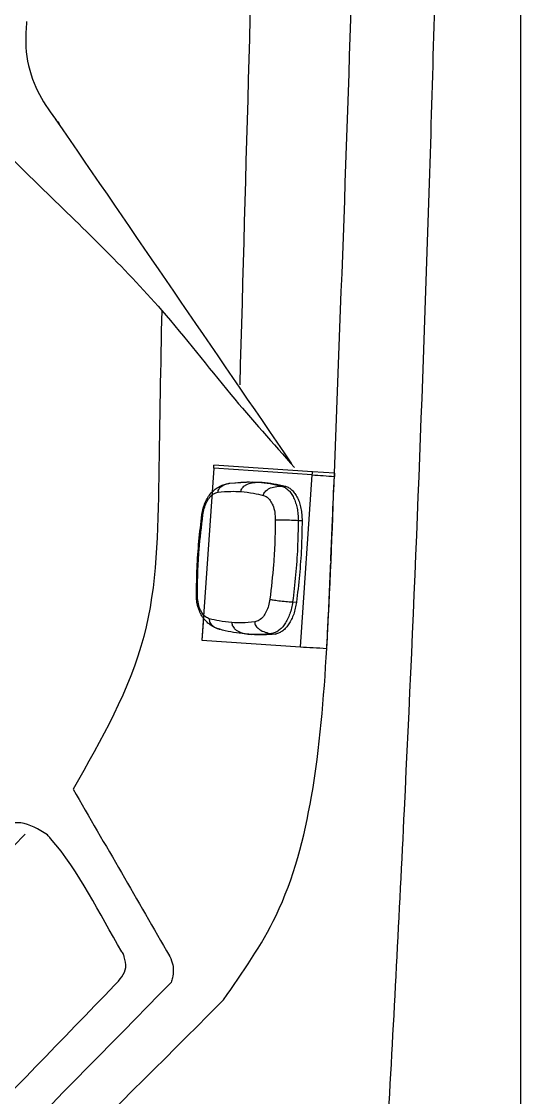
# Model space of a CAD drawing. Extents: x 408 to 498, y 628 to 778.
# Drawn here: x 489.8 to 497.76, y 655.09 to 672.26 of the extents above; entities that cross this region are included whole.
import ezdxf

# ---------------------------------------------------------------- set-up
doc = ezdxf.new("R2010")
doc.units = 0
doc.header["$MEASUREMENT"] = 0
doc.layers.add('1', color=4, linetype='Continuous')
doc.layers.add('JET', color=3, linetype='Continuous')

# ---------------------------------------------------------------- blocks, each defined once
blk = doc.blocks.new('Pillow Retg')
at = {"layer": '1'}
for points, knots in [([(0.428, 4.971), (0.583, 5.065), (0.863, 5.236), (1.309, 5.142), (1.832, 4.269), (2.308, 3.587), (2.691, 2.864), (2.696, 2.852)], [0, 0, 0, 0, 0.533921, 0.963649, 1.171047, 3.522005, 3.560627, 3.560627, 3.560627, 3.560627]), ([(-3.044, -2.672), (-3.051, -2.67), (-3.08, -2.662), (-3.724, -2.276), (-4.423, -1.955), (-4.975, -1.464), (-4.994, -1.448)], [11.621374, 11.621374, 11.621374, 11.621374, 11.643352, 11.711054, 13.84981, 13.926258, 13.926258, 13.926258, 13.926258])]:
    blk.add_open_spline(points, degree=3, knots=knots, dxfattribs=at)
for points in [[(-5.004, -1.096), (1.142, 4.968)], [(-4.93, -0.332), (0.428, 4.971)], [(2.696, 2.852), (2.692, 2.657), (2.591, 2.517)], [(-4.994, -1.448), (-5.184, -1.025), (-4.93, -0.332)], [(-2.591, -2.517), (-2.875, -2.694), (-3.044, -2.672)]]:
    blk.add_spline(points, degree=3, dxfattribs=at)
blk.add_open_spline([(2.591, 2.517), (0.864, 0.839), (-0.864, -0.839), (-2.591, -2.517)], degree=3, dxfattribs=at)
blk = doc.blocks.new('2018 PULSE')
at = {"layer": '1', "color": 6}
blk.add_line((89.46, 86.548), (89.46, 2.713), dxfattribs=at)
at = {"layer": '1', "color": 3, "linetype": 'Continuous', "lineweight": 25}
for p, q in [((84.563, 19.99), (84.375, 17.246)), ((84.563, 19.99), (84.375, 17.246)), ((86.135, 19.883), (84.563, 19.99)), ((86.135, 19.883), (84.563, 19.99)), ((86.14, 19.933), (84.565, 20.04)), ((86.14, 19.933), (84.565, 20.04)), ((86.49, 19.909), (86.14, 19.933)), ((86.49, 19.909), (86.14, 19.933)), ((84.806, 19.748), (84.82, 19.751)), ((84.82, 19.751), (85.178, 19.77)), ((85.175, 19.77), (85.237, 19.769)), ((85.236, 19.767), (85.337, 19.765)), ((85.276, 19.766), (85.337, 19.765)), ((85.948, 17.139), (86.135, 19.883)), ((85.948, 17.139), (86.135, 19.883)), ((85.647, 19.704), (85.707, 19.703)), ((85.703, 19.703), (85.707, 19.703)), ((85.912, 19.157), (85.973, 19.153)), ((86.431, 18.511), (86.43, 18.474)), ((86.431, 18.511), (86.43, 18.474)), ((85.822, 17.855), (85.883, 17.851)), ((84.399, 17.597), (84.375, 17.246)), ((84.399, 17.597), (84.375, 17.246)), ((84.658, 17.419), (84.646, 17.424)), ((85.109, 17.341), (85.014, 17.352)), ((85.075, 17.342), (85.014, 17.35)), ((85.169, 17.334), (85.075, 17.345)), ((85.484, 17.35), (85.544, 17.343)), ((85.552, 17.344), (85.544, 17.343)), ((84.375, 17.246), (85.948, 17.139)), ((84.375, 17.246), (85.948, 17.139)), ((85.109, 17.341), (85.169, 17.334))]:
    blk.add_line(p, q, dxfattribs=at)
at = {"layer": '1', "color": 3, "linetype": 'Continuous', "lineweight": 25, "flags": 128}
blk.add_lwpolyline([(86.49, 19.909), (86.489, 19.884), (86.488, 19.871), (86.488, 19.859)], dxfattribs=at)
blk.add_lwpolyline([(86.49, 19.909), (86.489, 19.884), (86.488, 19.871), (86.488, 19.859)], dxfattribs=at)
at = {"layer": '1', "linetype": 'Continuous', "lineweight": 25}
blk.add_open_spline([(87.043, 4.55), (87.151, 6.214), (87.252, 7.879), (87.44, 11.209), (87.527, 12.875), (87.768, 17.872), (87.901, 21.205), (88.06, 26.205), (88.106, 27.873), (88.185, 31.207), (88.218, 32.875), (88.297, 37.877), (88.349, 44.547), (88.297, 51.217), (88.218, 56.219), (88.185, 57.887), (88.106, 61.221), (88.06, 62.888), (87.901, 67.888), (87.768, 71.221), (87.447, 77.883), (87.259, 81.213), (87.043, 84.541)], degree=3, knots=[0, 0, 0, 0, 0.0625, 0.0625, 0.125, 0.125, 0.25, 0.25, 0.3125, 0.3125, 0.375, 0.375, 0.5, 0.625, 0.625, 0.6875, 0.6875, 0.75, 0.75, 0.875, 0.875, 1, 1, 1, 1], dxfattribs=at)
at = {"layer": '1'}
for points in [[(84.72, 11.508), (85.557, 12.851), (86.123, 14.749), (86.367, 17.115), (86.49, 19.909), (86.805, 29.184), (86.91, 36.504), (86.953, 42.937), (86.91, 52.586), (86.805, 59.907), (86.677, 64.546), (86.49, 69.182), (86.367, 71.975)], [(66.963, 34.435), (69.556, 33.484), (72.512, 31.798), (75.094, 29.845), (77.257, 28.327), (78.899, 27.264), (80.416, 25.852), (81.783, 24.495), (83.732, 22.509), (84.836, 21.168), (85.853, 20)], [(85.268, 31.715), (84.978, 21.322)], [(81.575, 27.118), (81.562, 26.786), (81.67, 26.197), (81.918, 25.723), (82.094, 25.487)], [(82.034, 25.564), (85.806, 20.061)], [(83.732, 22.509), (83.684, 19.844), (83.446, 17.306), (82.319, 14.867)], [(82.319, 14.867), (83.859, 12.206)], [(83.843, 12.234), (83.901, 12.095), (83.905, 11.859), (83.884, 11.783)], [(83.884, 11.783), (77.778, 5.575)], [(48.967, 6.682), (49.207, 6.67), (49.874, 6.535), (50.849, 6.014), (51.638, 5.261), (53.382, 3.567), (53.76, 3.197), (54.235, 2.807), (54.766, 2.541), (55.47, 2.403), (55.903, 2.407), (57.327, 2.431), (59.232, 2.47), (70.772, 2.844), (73.482, 2.961), (78.055, 4.828), (78.802, 5.572), (84.302, 11.088), (84.72, 11.508)]]:
    blk.add_spline(points, degree=3, dxfattribs=at)
at = {"layer": '1', "color": 3, "linetype": 'Continuous', "lineweight": 25}
for points in [[(84.563, 19.99), (84.563, 19.998), (84.564, 20.015), (84.565, 20.032), (84.565, 20.04)], [(84.563, 19.99), (84.563, 19.998), (84.564, 20.015), (84.565, 20.032), (84.565, 20.04)], [(86.135, 19.883), (86.135, 19.891), (86.138, 19.908), (86.14, 19.924), (86.14, 19.933)], [(86.135, 19.883), (86.135, 19.891), (86.138, 19.908), (86.14, 19.924), (86.14, 19.933)], [(84.901, 19.756), (84.964, 19.762), (85.089, 19.774), (85.214, 19.769), (85.276, 19.766)], [(86.135, 19.883), (86.193, 19.879), (86.311, 19.871), (86.429, 19.863), (86.488, 19.859)], [(86.135, 19.883), (86.193, 19.879), (86.311, 19.871), (86.429, 19.863), (86.488, 19.859)], [(85.484, 17.35), (85.421, 17.344), (85.296, 17.332), (85.171, 17.338), (85.109, 17.341)], [(86.367, 17.115), (86.369, 17.153), (86.371, 17.192), (86.373, 17.23)], [(86.367, 17.115), (86.369, 17.153), (86.371, 17.192), (86.373, 17.23)], [(85.948, 17.139), (86.01, 17.135), (86.146, 17.127), (86.293, 17.119), (86.367, 17.115)], [(85.948, 17.139), (86.01, 17.135), (86.146, 17.127), (86.293, 17.119), (86.367, 17.115)]]:
    blk.add_open_spline(points, degree=3, dxfattribs=at)
for points, knots in [([(84.631, 19.607), (84.632, 19.617), (84.634, 19.638), (84.651, 19.667), (84.676, 19.694), (84.725, 19.726), (84.775, 19.746), (84.813, 19.749), (84.82, 19.749)], [0, 0, 0, 0, 0.100117, 0.216215, 0.355977, 0.521939, 0.915145, 1, 1, 1, 1]), ([(84.996, 19.616), (84.998, 19.626), (85.001, 19.647), (85.019, 19.677), (85.046, 19.704), (85.098, 19.736), (85.176, 19.762), (85.242, 19.764), (85.276, 19.766)], [0, 0, 0, 0, 0.075049, 0.162076, 0.266841, 0.391246, 0.685996, 1, 1, 1, 1]), ([(85.276, 19.766), (85.338, 19.76), (85.463, 19.748), (85.585, 19.718), (85.647, 19.704)], [0, 0, 0, 0, 0.5, 1, 1, 1, 1]), ([(85.337, 19.765), (85.399, 19.759), (85.522, 19.747), (85.643, 19.718), (85.703, 19.703)], [0, 0, 0, 0, 0.500001, 1, 1, 1, 1]), ([(86.431, 18.511), (86.436, 18.617), (86.445, 18.838), (86.464, 19.287), (86.478, 19.63), (86.488, 19.859)], [0, 0, 0, 0, 0.1162779, 0.2412779, 0.4912779, 0.4912779, 0.4912779, 0.4912779]), ([(86.431, 18.511), (86.436, 18.617), (86.445, 18.838), (86.464, 19.287), (86.478, 19.63), (86.488, 19.859)], [0, 0, 0, 0, 0.1162779, 0.2412779, 0.4912779, 0.4912779, 0.4912779, 0.4912779]), ([(84.374, 19.252), (84.38, 19.285), (84.391, 19.35), (84.423, 19.441), (84.466, 19.524), (84.519, 19.596), (84.583, 19.656), (84.655, 19.701), (84.726, 19.732), (84.774, 19.741), (84.793, 19.745)], [0, 0, 0, 0, 0.137423, 0.271063, 0.402521, 0.532791, 0.660804, 0.787455, 0.913938, 1, 1, 1, 1]), ([(84.389, 19.245), (84.395, 19.28), (84.408, 19.35), (84.444, 19.444), (84.494, 19.525), (84.558, 19.587), (84.607, 19.6), (84.631, 19.607)], [0, 0, 0, 0, 0.1868454, 0.373701, 0.5604087, 0.7802215, 1, 1, 1, 1]), ([(84.631, 19.607), (84.7, 19.613), (84.821, 19.625), (84.943, 19.619), (84.996, 19.616)], [0, 0, 0, 0, 0.559986, 1, 1, 1, 1]), ([(84.996, 19.616), (85.064, 19.61), (85.185, 19.598), (85.304, 19.569), (85.356, 19.556)], [0, 0, 0, 0, 0.559986, 1, 1, 1, 1]), ([(85.356, 19.556), (85.358, 19.566), (85.363, 19.587), (85.383, 19.616), (85.412, 19.643), (85.465, 19.675), (85.546, 19.7), (85.612, 19.702), (85.647, 19.704)], [0, 0, 0, 0, 0.07505, 0.162076, 0.266839, 0.391242, 0.685992, 1, 1, 1, 1]), ([(85.647, 19.704), (85.665, 19.697), (85.702, 19.684), (85.754, 19.643), (85.8, 19.589), (85.84, 19.521), (85.872, 19.441), (85.895, 19.352), (85.909, 19.257), (85.911, 19.19), (85.912, 19.157)], [0, 0, 0, 0, 0.125505, 0.249704, 0.373992, 0.499776, 0.625678, 0.750079, 0.874386, 1, 1, 1, 1]), ([(85.707, 19.703), (85.725, 19.696), (85.763, 19.682), (85.814, 19.641), (85.861, 19.587), (85.901, 19.519), (85.933, 19.439), (85.956, 19.349), (85.971, 19.253), (85.972, 19.186), (85.973, 19.153)], [0, 0, 0, 0, 0.125114, 0.25021, 0.375201, 0.5, 0.624799, 0.74979, 0.874886, 1, 1, 1, 1]), ([(85.356, 19.556), (85.376, 19.548), (85.415, 19.532), (85.467, 19.476), (85.51, 19.396), (85.54, 19.289), (85.544, 19.205), (85.546, 19.163)], [0, 0, 0, 0, 0.186661, 0.373374, 0.560001, 0.780011, 1, 1, 1, 1]), ([(84.286, 17.975), (84.289, 18.117), (84.294, 18.401), (84.323, 18.828), (84.357, 19.111), (84.374, 19.252)], [0, 0, 0, 0, 0.333326, 0.666674, 1, 1, 1, 1]), ([(84.302, 17.98), (84.304, 18.098), (84.307, 18.335), (84.332, 18.758), (84.367, 19.06), (84.389, 19.245)], [0, 0, 0, 0, 0.280017, 0.560061, 1, 1, 1, 1]), ([(84.375, 19.252), (84.375, 19.251), (84.375, 19.249), (84.384, 19.246), (84.389, 19.245)], [0, 0, 0, 0, 0.47605, 1, 1, 1, 1]), ([(85.546, 19.163), (85.544, 19.045), (85.54, 18.809), (85.516, 18.386), (85.48, 18.083), (85.459, 17.899)], [0, 0, 0, 0, 0.280017, 0.560061, 1, 1, 1, 1]), ([(85.546, 19.163), (85.553, 19.164), (85.567, 19.165), (85.601, 19.166), (85.642, 19.167), (85.712, 19.166), (85.806, 19.163), (85.876, 19.159), (85.912, 19.157)], [0, 0, 0, 0, 0.075054, 0.162074, 0.266824, 0.391217, 0.685963, 1, 1, 1, 1]), ([(85.912, 19.157), (85.909, 19.012), (85.904, 18.722), (85.873, 18.287), (85.839, 17.999), (85.822, 17.855)], [0, 0, 0, 0, 0.333331, 0.666669, 1, 1, 1, 1]), ([(85.973, 19.153), (85.97, 19.008), (85.965, 18.718), (85.935, 18.282), (85.9, 17.994), (85.883, 17.851)], [0, 0, 0, 0, 0.333338, 0.666662, 1, 1, 1, 1]), ([(86.373, 17.23), (86.383, 17.42), (86.398, 17.725), (86.416, 18.14), (86.425, 18.364), (86.43, 18.474)], [0.5046837, 0.5046837, 0.5046837, 0.5046837, 0.712755, 0.837755, 0.9580714, 0.9580714, 0.9580714, 0.9580714]), ([(86.373, 17.23), (86.383, 17.42), (86.398, 17.725), (86.416, 18.14), (86.425, 18.364), (86.43, 18.474)], [0.5046837, 0.5046837, 0.5046837, 0.5046837, 0.712755, 0.837755, 0.9580714, 0.9580714, 0.9580714, 0.9580714]), ([(84.633, 17.429), (84.614, 17.435), (84.568, 17.451), (84.503, 17.491), (84.438, 17.546), (84.383, 17.613), (84.34, 17.692), (84.309, 17.78), (84.289, 17.875), (84.287, 17.941), (84.286, 17.975)], [0, 0, 0, 0, 0.086276, 0.212098, 0.338317, 0.466117, 0.596395, 0.728059, 0.862063, 1, 1, 1, 1]), ([(84.302, 17.98), (84.297, 17.979), (84.287, 17.978), (84.287, 17.976), (84.287, 17.975)], [0, 0, 0, 0, 0.524053, 1, 1, 1, 1]), ([(84.492, 17.587), (84.472, 17.595), (84.432, 17.612), (84.381, 17.667), (84.338, 17.748), (84.307, 17.854), (84.304, 17.938), (84.302, 17.98)], [0, 0, 0, 0, 0.186661, 0.373374, 0.560001, 0.780011, 1, 1, 1, 1]), ([(85.459, 17.899), (85.453, 17.864), (85.44, 17.793), (85.404, 17.7), (85.354, 17.618), (85.29, 17.557), (85.241, 17.543), (85.217, 17.536)], [0, 0, 0, 0, 0.186845, 0.373701, 0.560409, 0.780222, 1, 1, 1, 1]), ([(85.459, 17.899), (85.465, 17.897), (85.479, 17.894), (85.513, 17.888), (85.554, 17.882), (85.623, 17.873), (85.716, 17.863), (85.786, 17.858), (85.822, 17.855)], [0, 0, 0, 0, 0.0750544, 0.1620735, 0.2668246, 0.3912169, 0.6859633, 1, 1, 1, 1]), ([(85.822, 17.855), (85.816, 17.822), (85.806, 17.756), (85.778, 17.664), (85.743, 17.579), (85.7, 17.504), (85.652, 17.442), (85.598, 17.396), (85.542, 17.362), (85.503, 17.354), (85.484, 17.35)], [0, 0, 0, 0, 0.125614, 0.249921, 0.374322, 0.500224, 0.626008, 0.750296, 0.874495, 1, 1, 1, 1]), ([(85.883, 17.851), (85.878, 17.818), (85.867, 17.753), (85.84, 17.661), (85.806, 17.577), (85.764, 17.503), (85.717, 17.441), (85.664, 17.393), (85.609, 17.359), (85.571, 17.349), (85.552, 17.344)], [0, 0, 0, 0, 0.125117, 0.250217, 0.375217, 0.500028, 0.624818, 0.749795, 0.874889, 1, 1, 1, 1]), ([(84.492, 17.587), (84.491, 17.577), (84.491, 17.556), (84.503, 17.525), (84.524, 17.495), (84.568, 17.456), (84.615, 17.43), (84.652, 17.422), (84.659, 17.421)], [0, 0, 0, 0, 0.100431, 0.216895, 0.357098, 0.523583, 0.918025, 1, 1, 1, 1]), ([(84.852, 17.527), (84.784, 17.534), (84.663, 17.545), (84.544, 17.575), (84.492, 17.587)], [0, 0, 0, 0, 0.559986, 1, 1, 1, 1]), ([(85.217, 17.536), (85.148, 17.53), (85.026, 17.519), (84.905, 17.524), (84.852, 17.527)], [0, 0, 0, 0, 0.559986, 1, 1, 1, 1]), ([(84.852, 17.527), (84.852, 17.517), (84.853, 17.495), (84.866, 17.464), (84.889, 17.433), (84.936, 17.394), (85.01, 17.358), (85.075, 17.347), (85.109, 17.341)], [0, 0, 0, 0, 0.075048, 0.162077, 0.266843, 0.39125, 0.686, 1, 1, 1, 1]), ([(85.217, 17.536), (85.217, 17.526), (85.219, 17.505), (85.235, 17.473), (85.26, 17.443), (85.309, 17.404), (85.385, 17.368), (85.45, 17.356), (85.484, 17.35)], [0, 0, 0, 0, 0.075049, 0.162076, 0.266841, 0.391246, 0.685996, 1, 1, 1, 1]), ([(85.015, 17.35), (84.955, 17.358), (84.836, 17.374), (84.717, 17.404), (84.658, 17.419)], [0, 0, 0, 0, 0.500034, 1, 1, 1, 1]), ([(85.544, 17.343), (85.481, 17.337), (85.356, 17.325), (85.231, 17.331), (85.169, 17.334)], [0, 0, 0, 0, 0.499999, 1, 1, 1, 1])]:
    blk.add_open_spline(points, degree=3, knots=knots, dxfattribs=at)
at = {"layer": 'JET', "xscale": -1, "rotation": 90.1201445798245}
blk.add_blockref('Pillow Retg', (80.469, 9.143), dxfattribs=at)

msp = doc.modelspace()

# ---------------------------------------------------------------- block references
at = {"layer": '1'}
msp.add_blockref('2018 PULSE', (408.301, 645.145), dxfattribs=at)

doc.saveas('drawing.dxf')
